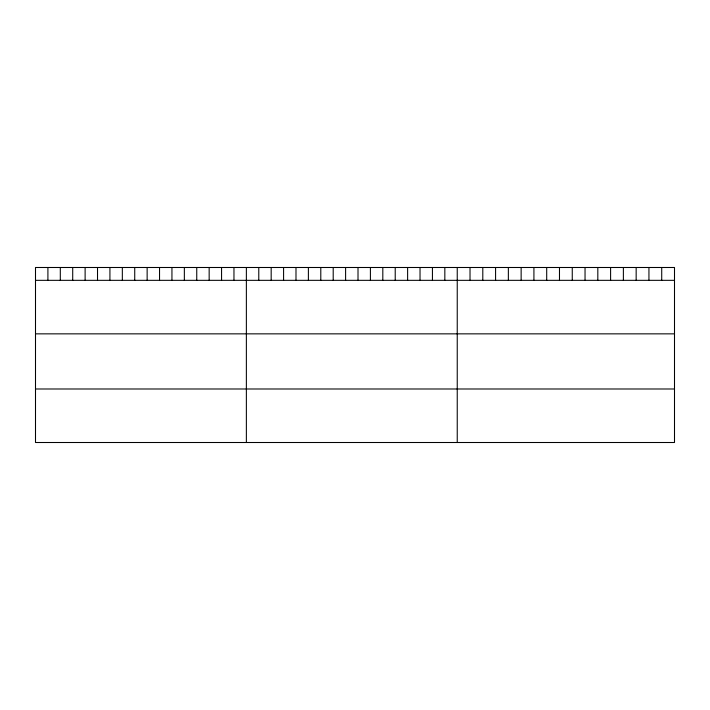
<?xml version="1.0" encoding="UTF-8"?>
<svg xmlns="http://www.w3.org/2000/svg" width="710" height="710" viewBox="0 0 710 710"><rect width="100%" height="100%" fill="white"/><g stroke="black" fill="none" stroke-linecap="round" stroke-linejoin="round"><path stroke-width="1.06" d="M674.5 280.335L674.5 442.507L35.5 442.507L35.5 267.492L674.5 267.492L674.5 280.335L35.5 280.335M35.5 333.851L674.5 333.851M35.5 388.991L674.5 388.991M661.72 267.492L661.72 280.335M648.94 267.492L648.94 280.335M636.16 267.492L636.16 280.335M623.38 267.492L623.38 280.335M610.6 267.492L610.6 280.335M597.82 267.492L597.82 280.335M585.04 267.492L585.04 280.335M572.26 267.492L572.26 280.335M559.48 267.492L559.48 280.335M546.7 267.492L546.7 280.335M533.92 267.492L533.92 280.335M521.14 267.492L521.14 280.335M508.36 267.492L508.36 280.335M495.58 267.492L495.58 280.335M482.8 267.492L482.8 280.335M470.02 267.492L470.02 280.335M457.24 267.492L457.24 442.507M444.833 267.492L444.833 280.335M432.434 267.492L432.434 280.335M420.027 267.492L420.027 280.335M407.62 267.492L407.62 280.335M395.221 267.492L395.221 280.335M382.814 267.492L382.814 280.335M370.407 267.492L370.407 280.335M358.009 267.492L358.009 280.335M345.601 267.492L345.601 280.335M333.203 267.492L333.203 280.335M320.796 267.492L320.796 280.335M308.389 267.492L308.389 280.335M295.99 267.492L295.99 280.335M283.583 267.492L283.583 280.335M271.176 267.492L271.176 280.335M258.777 267.492L258.777 280.335M246.37 267.492L246.37 442.507M233.963 267.492L233.963 280.335M221.564 267.492L221.564 280.335M209.157 267.492L209.157 280.335M196.75 267.492L196.75 280.335M184.351 267.492L184.351 280.335M171.944 267.492L171.944 280.335M159.537 267.492L159.537 280.335M147.139 267.492L147.139 280.335M134.731 267.492L134.731 280.335M122.333 267.492L122.333 280.335M109.926 267.492L109.926 280.335M97.518 267.492L97.518 280.335M85.12 267.492L85.12 280.335M72.713 267.492L72.713 280.335M60.306 267.492L60.306 280.335M47.907 267.492L47.907 280.335"/></g></svg>
